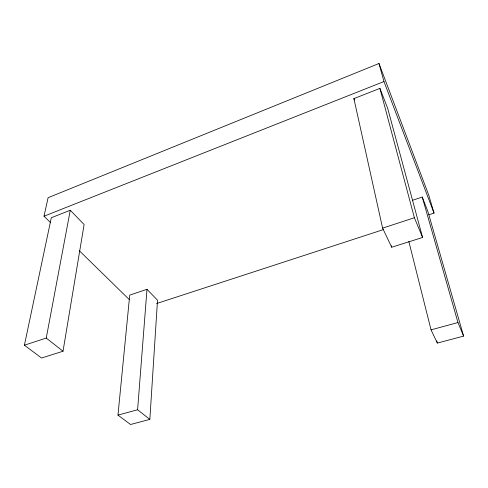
<?xml version="1.0" encoding="UTF-8"?>
<svg xmlns="http://www.w3.org/2000/svg" width="488" height="488" viewBox="0 0 488 488"><rect width="100%" height="100%" fill="white"/><g stroke="black" fill="none" stroke-linecap="round" stroke-linejoin="round"><path stroke-width="0.73" d="M149.846 419.381L157.52 300.187L146.986 289.323L129.729 295.106L117.974 415.111L130.546 424.499L149.846 419.381L137.598 409.767L117.974 415.111M137.598 409.767L146.986 289.323M63.019 351.232L84.113 224.523L70.272 210.261L51.313 217.721L24.4 345.205L41.553 358.021L63.019 351.232L46.244 338.068L24.4 345.205M46.244 338.068L70.272 210.261M50.532 222.589L44.012 216.208L48.098 197.707L378.987 63.501L428.708 195.017L434.027 213.103L428.958 214.757M44.012 216.208L383.971 81.551L378.987 63.501M353.898 98.619L379.914 88.383L387.685 108.336L422.59 237.467L391.705 247.233L382.61 228.134L353.898 98.619L354.495 100.009M412.323 200.361L422.242 197.036L427.915 211.597L463.6 336.104L437.346 343.076L431.05 329.858L408.834 241.469M382.61 228.134L414.391 217.746L422.59 237.467M156.544 303.56L383.312 229.634M431.05 329.858L457.957 322.531L463.6 336.104M79.349 250.759L129.369 299.662M383.971 81.551L434.027 213.103M422.242 197.036L457.957 322.531M379.914 88.383L414.391 217.746M436.784 340.868L437.346 343.076M391.37 245.751L391.705 247.233"/></g></svg>
